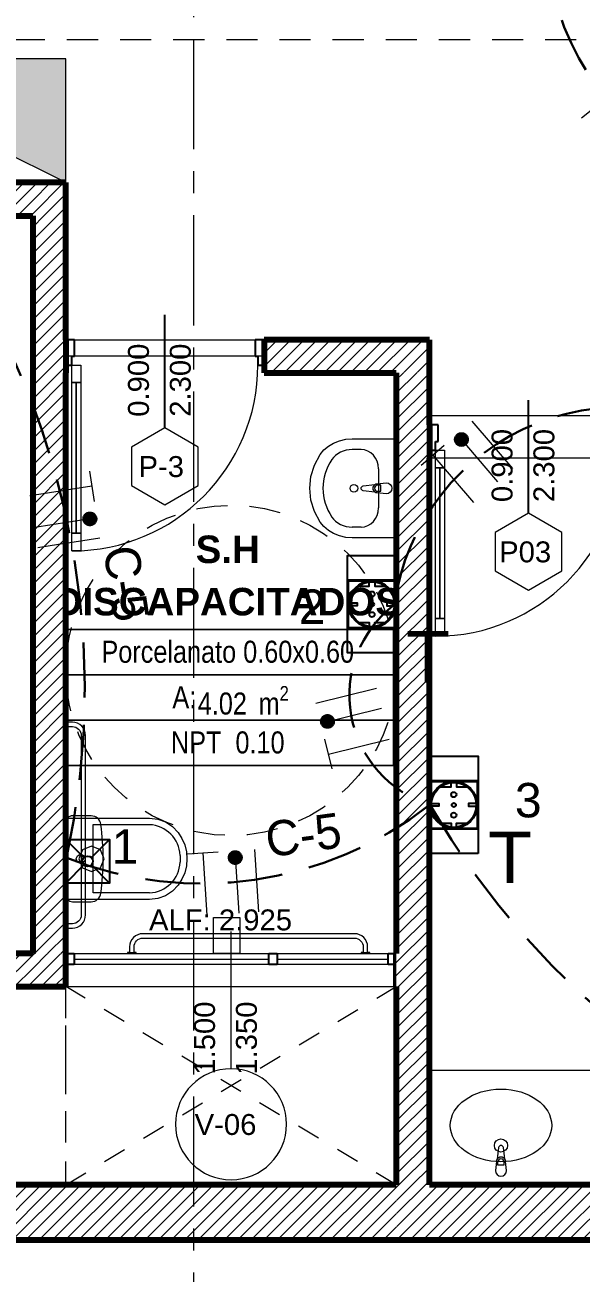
# Model space of a CAD drawing. Header units: inches. Extents: x -19 to 5698, y -728 to 92.
# Drawn here: x 45.58 to 48.11, y 11.3 to 16.97 of the extents above; entities that cross this region are included whole.
import ezdxf
from ezdxf.enums import TextEntityAlignment as Align

# ---------------------------------------------------------------- set-up
doc = ezdxf.new("R2010")
doc.units = ezdxf.units.IN
doc.header["$MEASUREMENT"] = 0
doc.set_wipeout_variables(frame=1)
for name, pattern in [('CONTINUA', [0]), ('HIDDEN', [0.375, 0.25, -0.125]), ('Hidden Line', [0.195611, 0.141111, -0.0545]), ('Oculto', [0.15875, 0.105833, -0.052917]), ('Punto & Raya', [0.65, 0.5, -0.075, 0, -0.075]), ('Rayas', [0.282222, 0.141111, -0.141111]), ('RAYITAS', [0.375, 0.25, -0.125]), ('Wipeout_Contour', [1, 0, -1])]:
    doc.linetypes.add(name, pattern=pattern)
doc.layers.get('0').update_dxf_attribs({"color": 61})
for name, color, linetype, lineweight in [('00 conduct tomacorr', 120, 'HIDDEN', 30), ('00 IE CKTO ILUMINACION', 3, 'Continuous', 50), ('00 IE LUZ EMERGENCIA', 253, 'Continuous', 0), ('sub tablero de distribucion', 184, 'Continuous', 9), ('T-TECHO-E', 150, 'Continuous', 20), ('TOMACORRIENTE', 22, 'RAYITAS', 9)]:
    doc.layers.add(name, color=color, linetype=linetype, lineweight=lineweight)
for name, color, linetype in [('02 _ ARQ _ ZON _ Espacio.3D', 7, 'Continuous'), ('08 _ STR _ EXT _ 07 Losa Aligerada', 7, 'Continuous'), ('08 _ STR _ EXT _ 09 Vigas', 251, 'Continuous'), ('08 _ STR _ EXT _ 10 Vereda Exterior', 7, 'Continuous'), ('Dibujo 2D - General', 7, 'Continuous'), ('Estructura - 04 MURO', 7, 'Continuous'), ('Fluxometro E. Baño', 140, 'Continuous'), ('Fluxometro E. Mingitorio', 117, 'Continuous'), ('Interior - Sanitarios', 7, 'Continuous'), ('Marcador - Secciones', 7, 'Continuous'), ('TOMA. HYDROBOX SHUKO S', 7, 'Continuous')]:
    doc.layers.add(name, color=color, linetype=linetype)
doc.styles.add('Annotative', font='arial.ttf')
doc.styles.add('Arial', font='arial.ttf')
doc.styles.add('Estilo_Generado_4', font='swisse.ttf')
doc.styles.add('Estilo_Generado_8', font='arialbd.ttf')
doc.styles.add('Estilo_Generado_9', font='ARIALN.TTF')
pattern_1 = [(45, (0, 0), (-0.030052038, 0.030052038), [])]

# ---------------------------------------------------------------- blocks, each defined once
blk = doc.blocks.new('TOMA. HYDROBOX SHUKO')
at = {"true_color": 0xafd9aa}
h = blk.add_hatch(dxfattribs=at)
h.set_pattern_fill('ANSI31', color=9, scale=0.67)
h.set_pattern_definition([(45, (0, 0), (-1.5041929, 1.5041929), [])])
edge = h.paths.add_edge_path()
edge.add_arc((53447.4624, 40916.352), 0.008, 0, 360)
edge = h.paths.add_edge_path()
edge.add_arc((53447.4942, 40916.3521), 0.00644, 0, 360)
edge = h.paths.add_edge_path()
edge.add_arc((53447.5258, 40916.352), 0.008, 0, 360)
at = {"color": 32, "true_color": 0xcd6928}
blk.add_lwpolyline([(53447.6441, 40916.427), (53447.6441, 40916.277), (53447.3441, 40916.277), (53447.3441, 40916.427)], close=True, dxfattribs=at)
for points in [[(53447.4199, 40916.277), (53447.5683, 40916.277), (53447.5683, 40916.427), (53447.4199, 40916.427), (53447.4199, 40916.277)], [(53447.4216, 40916.2794), (53447.4216, 40916.4245), (53447.5666, 40916.4245), (53447.5666, 40916.2794), (53447.4216, 40916.2794)], [(53447.4899, 40916.421), (53447.4899, 40916.3978), (53447.4983, 40916.3978), (53447.4983, 40916.421)], [(53447.4254, 40916.3603), (53447.4382, 40916.3603), (53447.4382, 40916.3928)], [(53447.5628, 40916.3603), (53447.55, 40916.3603), (53447.55, 40916.3928)], [(53447.4382, 40916.3111), (53447.4382, 40916.3436), (53447.4254, 40916.3436)], [(53447.55, 40916.3111), (53447.55, 40916.3436), (53447.5628, 40916.3436)], [(53447.4899, 40916.2829), (53447.4899, 40916.3061), (53447.4983, 40916.3061), (53447.4983, 40916.2829)]]:
    blk.add_lwpolyline(points, dxfattribs=at)
for centre, radius in [((53447.4941, 40916.352), 0.0725), ((53447.4941, 40916.352), 0.0692), ((53447.4624, 40916.352), 0.008), ((53447.4942, 40916.3521), 0.00644), ((53447.5258, 40916.352), 0.008)]:
    blk.add_circle(centre, radius, dxfattribs=at)
at = {"color": 30, "true_color": 0xf8991e, "style": 'Arial'}
blk.add_text('T', height=0.1588, rotation=90, dxfattribs=at).set_placement((53447.6558, 40916.525), align=Align.MIDDLE_CENTER)
blk = doc.blocks.new('a')
at = {"layer": 'TOMACORRIENTE', "ltscale": 0.05}
h = blk.add_hatch(color=4, dxfattribs=at)
edge = h.paths.add_edge_path()
edge.add_arc((0, 0.0752), 0.0211, 0, 360)
at = {"layer": 'TOMACORRIENTE', "color": 4}
for p, q in [((-0.1455, 0.0963), (-0.0515, 0.0963)), ((-0.0985, 0.0963), (-0.0985, -0.0966)), ((0, 0.0963), (0, -0.0963)), ((0.0623, -0.0963), (0.0623, 0.0963))]:
    blk.add_line(p, q, dxfattribs=at)
blk.add_circle((0, 0.0752), 0.0211, dxfattribs=at)
blk = doc.blocks.new('CABLE 3FACE')
at = {"layer": 'T-TECHO-E', "rotation": 59.94170052614085}
blk.add_blockref('a', (0, 0), dxfattribs=at)
blk = doc.blocks.new('TD')
blk.add_hatch(color=256).paths.add_polyline_path([(-0.6185, 0.813), (-0.6185, 0.2502), (0.507, 0.2502)])
blk.add_line((-0.6185, 0.813), (0.507, 0.2502))
blk.add_lwpolyline([(-0.6185, 0.2502), (0.507, 0.2502), (0.507, 0.813), (-0.6185, 0.813)], close=True)
blk = doc.blocks.new('Flux E Baño')
at = {"layer": 'Fluxometro E. Baño'}
for p, q in [((-0.075, 0.15), (-0.0126, 0.0876)), ((0.075, 0.15), (0.0126, 0.0876)), ((-0.0126, 0.0624), (-0.075, 0)), ((0.0126, 0.0624), (0.075, 0))]:
    blk.add_line(p, q, dxfattribs=at)
blk.add_lwpolyline([(-0.075, 0.15), (0.075, 0.15), (0.075, 0), (-0.075, 0)], close=True, dxfattribs=at)
at = {"layer": 'Fluxometro E. Baño', "color": 242, "true_color": 0xcd2027}
blk.add_circle((0, 0.075), 0.0178, dxfattribs=at)

msp = doc.modelspace()

# ---------------------------------------------------------------- hatches: boundary and pattern name
at = {"layer": '08 _ STR _ EXT _ 10 Vereda Exterior', "linetype": 'Continuous', "lineweight": 13}
h = msp.add_hatch(dxfattribs=at)
h.set_pattern_fill('RETÍCULA_100X100_0002', color=251, style=0, pattern_type=2)
h.set_pattern_definition([(360, (3.7574, 18.3027), (0, 2.53199), []), (90, (3.7574, 18.3027), (-3.6, 0), [])])
h.paths.add_polyline_path([(2.17, 3.6213), (4.2913, 1.5), (9.32, 1.5), (9.32, 6.5), (40.52, 6.5), (40.52, 1.5), (52.92, 1.5), (52.92, 19.0859), (51.57, 19.0859), (51.57, 7.2), (9.07, 7.2), (9.07, 7.85), (6.5201, 7.85, -0.414214), (6.2701, 8.1), (6.2701, 8.85, -0.414213), (6.5201, 9.1), (9.07, 9.1), (9.07, 12), (6.5201, 12, -0.414214), (6.2701, 12.25), (6.2701, 13, -0.414213), (6.5201, 13.25), (9.07, 13.25), (9.07, 16.15), (6.5201, 16.15, -0.414214), (6.2701, 16.4), (6.2701, 17.15, -0.414213), (6.5201, 17.4), (8.77, 17.4), (8.7706, 21.0499), (2.17, 21.0499)])

# ---------------------------------------------------------------- linework, layer by layer
at = {"layer": '00 conduct tomacorr'}
msp.add_arc((49.2364, 17.4402), 1.2981, 167.3286, 278.1782, dxfattribs=at)
at = {"layer": '02 _ ARQ _ ZON _ Espacio.3D', "color": 251, "linetype": 'Continuous', "lineweight": 13}
for p, q in [((47.2566, 14.222), (45.7537, 14.222)), ((45.7537, 14.222), (45.7537, 13.6043)), ((45.7537, 14.222), (47.2566, 14.222)), ((45.7537, 14.0161), (45.7537, 14.222)), ((47.2566, 13.6043), (47.2566, 14.222)), ((47.2566, 14.222), (47.2566, 14.0161)), ((47.2566, 14.0161), (45.7537, 14.0161)), ((45.7537, 14.0161), (47.2566, 14.0161)), ((45.7537, 13.8102), (45.7537, 14.0161)), ((47.2566, 14.0161), (47.2566, 13.8102)), ((47.2566, 13.8102), (45.7537, 13.8102)), ((45.7537, 13.8102), (47.2566, 13.8102)), ((45.7537, 13.6043), (45.7537, 13.8102)), ((47.2566, 13.8102), (47.2566, 13.6043)), ((45.7537, 13.6043), (47.2566, 13.6043)), ((47.2566, 13.6043), (45.7537, 13.6043))]:
    msp.add_line(p, q, dxfattribs=at)
at = {"layer": '02 _ ARQ _ ZON _ Espacio.3D', "color": 254, "linetype": 'Continuous', "lineweight": 0, "flags": 128}
msp.add_lwpolyline([(37.77, 7.45), (43.67, 7.45), (43.67, 7.7), (44.07, 7.7), (44.07, 8.1), (44.32, 8.1), (44.32, 16.1), (44.07, 16.1), (44.07, 16.9), (43.47, 16.9), (43.47, 17.4), (44.57, 17.4), (44.57, 16.25), (45.7699, 16.25), (45.7699, 15.5372), (47.42, 15.5372), (47.42, 15.1937), (48.32, 15.1937), (48.32, 15.5372), (48.32, 17.1), (47.82, 17.1), (47.82, 19.05), (45.6803, 19.05), (45.6803, 20.35)], dxfattribs=at)
at = {"layer": '02 _ ARQ _ ZON _ Espacio.3D', "color": 9, "linetype": 'Continuous', "lineweight": 5, "flags": 128}
for points in [[(45.17, 16.1), (44.32, 16.1), (44.32, 15.4), (44.57, 15.4), (44.57, 12.7505), (45.6199, 12.7505), (45.6199, 16.1)], [(47.27, 12.7505), (47.27, 15.3872), (46.6699, 15.3872), (46.6699, 15.4622), (45.7699, 15.4622), (45.7699, 12.7505)], [(47.42, 14.9999), (47.42, 11.7), (51.32, 11.7), (51.32, 14.9999)], [(44.57, 7.45), (48.77, 7.45), (48.77, 11.45), (47.27, 11.45), (45.7699, 11.45), (44.57, 11.45)]]:
    msp.add_lwpolyline(points, close=True, dxfattribs=at)
at = {"layer": '08 _ STR _ EXT _ 07 Losa Aligerada', "color": 7, "linetype": 'Rayas', "lineweight": 18, "flags": 128}
msp.add_lwpolyline([(47.27, 11.7), (45.77, 11.7), (45.77, 12.6005), (47.27, 12.6005)], close=True, dxfattribs=at)
at = {"layer": '08 _ STR _ EXT _ 09 Vigas', "color": 251, "linetype": 'Hidden Line', "lineweight": 13, "true_color": 0x636466}
msp.add_line((44.57, 16.9), (51.07, 16.9), dxfattribs=at)
at = {"layer": 'Estructura - 04 MURO', "color": 152, "linetype": 'Continuous', "lineweight": 25}
for p, q in [((46.2199, 15.1372), (46.2199, 15.6497)), ((47.87, 14.7499), (47.87, 15.2624))]:
    msp.add_line(p, q, dxfattribs=at)
at = {"layer": 'Estructura - 04 MURO', "color": 165, "linetype": 'Continuous', "lineweight": 25}
for p, q in [((45.8099, 15.4622), (45.8099, 15.5372)), ((46.6299, 15.5372), (46.6299, 15.4622)), ((47.46, 15.0749), (47.46, 15.1499)), ((45.8074, 12.7505), (45.8074, 12.7005)), ((46.6912, 12.7005), (46.6912, 12.7505)), ((46.6912, 12.7505), (46.71, 12.7505)), ((46.71, 12.7505), (46.7287, 12.7505)), ((46.7287, 12.7505), (46.7287, 12.7005)), ((47.2325, 12.7005), (47.2325, 12.7505)), ((47.2325, 12.7505), (47.27, 12.7505)), ((46.71, 12.7005), (46.6912, 12.7005)), ((46.7287, 12.7005), (46.71, 12.7005)), ((47.27, 12.7005), (47.2325, 12.7005))]:
    msp.add_line(p, q, dxfattribs=at)
at = {"layer": 'Estructura - 04 MURO', "color": 165, "linetype": 'Continuous', "lineweight": 15}
for p, q in [((45.8379, 15.4222), (45.8379, 15.3422)), ((45.8179, 14.6582), (45.8179, 15.3422)), ((47.488, 15.0349), (47.488, 14.9549)), ((47.468, 14.2709), (47.468, 14.9549)), ((45.8379, 14.6582), (45.8379, 14.5782)), ((47.488, 14.2709), (47.488, 14.1909)), ((46.52, 12.2274), (46.52, 12.8505)), ((45.8074, 12.7505), (46.6912, 12.7505)), ((46.7287, 12.7505), (47.2325, 12.7505)), ((45.8074, 12.7255), (46.6912, 12.7255)), ((46.6912, 12.7005), (45.8074, 12.7005)), ((46.7287, 12.7255), (47.2325, 12.7255)), ((47.2325, 12.7005), (46.7287, 12.7005))]:
    msp.add_line(p, q, dxfattribs=at)
at = {"layer": 'Estructura - 04 MURO', "color": 7, "linetype": 'Continuous', "lineweight": 80}
for p, q in [((47.27, 12.7005), (47.27, 12.7505)), ((47.27, 12.7005), (47.27, 12.7505)), ((47.27, 12.7005), (47.27, 12.7505)), ((47.27, 12.6005), (47.27, 12.7005)), ((47.27, 12.6005), (47.27, 12.7005))]:
    msp.add_line(p, q, dxfattribs=at)
at = {"layer": 'Estructura - 04 MURO', "color": 165, "linetype": 'Continuous', "lineweight": 15, "flags": 128}
for points in [[(45.8179, 14.6582), (45.8179, 15.3422), (45.8379, 15.3422), (45.8379, 14.6582)], [(47.468, 14.2709), (47.468, 14.9549), (47.488, 14.9549), (47.488, 14.2709)]]:
    msp.add_lwpolyline(points, close=True, dxfattribs=at)
at = {"layer": 'Estructura - 04 MURO', "color": 251, "linetype": 'Continuous', "lineweight": 13, "flags": 128}
for points in [[(46.2199, 14.7872), (46.3715, 14.8747), (46.3715, 15.0497), (46.2199, 15.1372), (46.0684, 15.0497), (46.0684, 14.8747)], [(47.87, 14.3999), (48.0215, 14.4874), (48.0215, 14.6624), (47.87, 14.7499), (47.7184, 14.6624), (47.7184, 14.4874)]]:
    msp.add_lwpolyline(points, close=True, dxfattribs=at)
msp.add_lwpolyline([(46.2681, 11.9755, 1), (46.7718, 11.9755, 1)], format="xyb", close=True, dxfattribs=at)
at = {"layer": 'Interior - Sanitarios', "color": 205, "linetype": 'Continuous', "lineweight": 13}
for p, q in [((47.1101, 15.0384), (47.0701, 15.0384)), ((47.1894, 14.9515), (47.1894, 14.7734)), ((47.1995, 14.8761), (47.1846, 14.8761)), ((47.1846, 14.8489), (47.1995, 14.8489)), ((47.1995, 14.8489), (47.1995, 14.8761)), ((47.1101, 14.6866), (47.0701, 14.6866)), ((45.7749, 13.8005), (45.7749, 13.7805)), ((45.8948, 13.1805), (45.8948, 13.3355)), ((45.8948, 13.3355), (46.1498, 13.3355)), ((45.8466, 13.2208), (45.8299, 13.1805)), ((45.8869, 13.2375), (45.8466, 13.2208)), ((45.9273, 13.2208), (45.8869, 13.2375)), ((45.9439, 13.1805), (45.9273, 13.2208)), ((45.7499, 13.1965), (45.7499, 13.1918)), ((45.7699, 13.1965), (45.7499, 13.1965)), ((45.7499, 13.1918), (45.7499, 13.1805)), ((45.7499, 13.1805), (45.7499, 13.1692)), ((45.7499, 13.1692), (45.7499, 13.1645)), ((45.7699, 13.1645), (45.7499, 13.1645)), ((45.7699, 13.1965), (45.7699, 13.1918)), ((45.7699, 13.1918), (45.7699, 13.1805)), ((45.7699, 13.1805), (45.7699, 13.1692)), ((45.7699, 13.1692), (45.7699, 13.1645)), ((45.8299, 13.1805), (45.8466, 13.1402)), ((45.8948, 13.0255), (45.8948, 13.1805)), ((45.9273, 13.1402), (45.9439, 13.1805)), ((46.2891, 13.1961), (46.2891, 13.1649)), ((45.8466, 13.1402), (45.8869, 13.1235)), ((45.8869, 13.1235), (45.9273, 13.1402)), ((46.1498, 13.0255), (45.8948, 13.0255)), ((45.7749, 12.8855), (45.7749, 12.8655)), ((46.0599, 12.7555), (46.0799, 12.7555)), ((47.1199, 12.7555), (47.1399, 12.7555)), ((49.37, 12.2199), (47.42, 12.2199)), ((47.42, 12.2199), (47.42, 11.7)), ((47.7314, 11.7899), (47.7314, 11.8047)), ((47.7586, 11.7899), (47.7314, 11.7899)), ((47.7586, 11.8047), (47.7586, 11.7899)), ((49.37, 11.7), (47.42, 11.7))]:
    msp.add_line(p, q, dxfattribs=at)
at = {"layer": 'Interior - Sanitarios', "color": 205, "linetype": 'Continuous', "lineweight": 13, "flags": 128}
for points in [[(47.27, 14.6377), (47.0701, 14.6377), (47.0407, 14.6399), (47.0122, 14.6463), (46.9856, 14.6568), (46.9617, 14.671), (46.9412, 14.6885), (46.9249, 14.7087), (46.8987, 14.7576), (46.8828, 14.8093), (46.8774, 14.8625), (46.8828, 14.9156), (46.8987, 14.9673), (46.9249, 15.0162), (46.9412, 15.0364), (46.9617, 15.0539), (46.9856, 15.0681), (47.0122, 15.0786), (47.0407, 15.0851), (47.0701, 15.0872), (47.27, 15.0872)], [(47.27, 14.899), (47.27, 14.926), (47.29, 14.926), (47.29, 14.899)], [(47.27, 14.799), (47.27, 14.826), (47.29, 14.826), (47.29, 14.799)], [(46.1499, 12.9955), (45.7699, 12.9955), (45.7699, 13.3655), (46.1499, 13.3655), (46.1873, 13.3612), (46.2226, 13.3483), (46.2541, 13.3278), (46.2799, 13.3005), (46.2971, 13.2733), (46.3097, 13.2437), (46.3174, 13.2125), (46.3199, 13.1805), (46.3174, 13.1485), (46.3097, 13.1173), (46.2971, 13.0877), (46.2799, 13.0605), (46.2541, 13.0332), (46.2226, 13.0127), (46.1873, 12.9998)], [(46.5599, 12.9135), (46.5599, 12.7505), (46.4399, 12.7505), (46.4399, 12.9135)]]:
    msp.add_lwpolyline(points, close=True, dxfattribs=at)
for points in [[(47.2244, 14.8375), (47.1825, 14.8415, -0.12102), (47.173, 14.8447), (47.12, 14.8514, -0.882566), (47.12, 14.8736), (47.173, 14.8802, -0.12102), (47.1825, 14.8835), (47.2244, 14.8875, -1)], [(45.7699, 13.8105), (45.7699, 13.7705), (45.7749, 13.7705), (45.7749, 13.7805), (45.7999, 13.7805, -0.414214), (45.8399, 13.7405), (45.8399, 12.9255, -0.414214), (45.7999, 12.8855), (45.7749, 12.8855), (45.7749, 12.8955), (45.7699, 12.8955), (45.7699, 12.8555), (45.7749, 12.8555), (45.7749, 12.8655), (45.7999, 12.8655, 0.414214), (45.8599, 12.9255), (45.8599, 13.7405, 0.414214), (45.7999, 13.8005), (45.7749, 13.8005), (45.7749, 13.8105)], [(45.7699, 13.0155, 0.414214), (45.7999, 12.9855), (45.8853, 12.9855, 0.375967), (45.9296, 13.0243, 0.066259), (45.9296, 13.3367, 0.375967), (45.8853, 13.3755), (45.7999, 13.3755, 0.414214), (45.7699, 13.3455)], [(46.0499, 12.7505), (46.0899, 12.7505), (46.0899, 12.7555), (46.0799, 12.7555), (46.0799, 12.7805, -0.414214), (46.1199, 12.8205), (47.0799, 12.8205, -0.414214), (47.1199, 12.7805), (47.1199, 12.7555), (47.1099, 12.7555), (47.1099, 12.7505), (47.1499, 12.7505), (47.1499, 12.7555), (47.1399, 12.7555), (47.1399, 12.7805, 0.414214), (47.0799, 12.8405), (46.1199, 12.8405, 0.414214), (46.0599, 12.7805), (46.0599, 12.7555), (46.0499, 12.7555)], [(47.77, 11.765), (47.766, 11.8069, 0.12102), (47.7627, 11.8164), (47.7561, 11.8694, 0.882566), (47.7339, 11.8694), (47.7272, 11.8164, 0.12102), (47.724, 11.8069), (47.72, 11.765, 1)]]:
    msp.add_lwpolyline(points, format="xyb", close=True, dxfattribs=at)
at = {"layer": 'Interior - Sanitarios', "color": 205, "linetype": 'Continuous', "lineweight": 13}
for centre, radius in [((47.0776, 14.8625), 0.0175), ((45.8379, 13.1805), 0.02), ((47.745, 11.8789), 0.03)]:
    msp.add_circle(centre, radius, dxfattribs=at)
for centre, radius, start, end in [((47.1844, 14.8625), 0.0211, 122.771, 237.229), ((47.1846, 14.8625), 0.0136, 90, 270), ((46.1431, 13.1894), 0.1462, 2.6117, 87.34), ((46.1431, 13.1716), 0.1462, 272.66, 357.3883), ((47.745, 11.805), 0.0211, 32.771, 147.229), ((47.745, 11.8047), 0.0136, 0, 180)]:
    msp.add_arc(centre, radius, start, end, dxfattribs=at)
for centre, major_axis, ratio, start_param, end_param in [((47.0701, 14.9515), (0.1057, 0), 0.821452, 1.570796, 2.644618), ((47.1101, 14.9514), (0, 0.087), 0.9125, 4.712389, 6.283185), ((47.27, 14.8625), (0.3331, 0), 0.821452, 2.644618, 3.638567), ((47.0701, 14.7734), (0.1057, 0), 0.821452, 3.638567, 4.712389), ((47.1101, 14.7735), (0, 0.087), 0.9125, 3.141593, 4.712389)]:
    msp.add_ellipse(centre, major_axis=major_axis, ratio=ratio, start_param=start_param, end_param=end_param, dxfattribs=at)
msp.add_ellipse((47.745, 11.97), major_axis=(0.23, 0), ratio=0.717391, dxfattribs=at)

# ---------------------------------------------------------------- block references
at = {"layer": '00 conduct tomacorr', "xscale": 1.47256122672843, "yscale": 1.47256122672843, "zscale": 1.47256122672843}
for p, rotation in [((48.312, 16.5188), 248.8145702812841), ((46.546, 13.0754), 303.7258230331592)]:
    msp.add_blockref('CABLE 3FACE', p, dxfattribs=dict(at, rotation=rotation))

# ---------------------------------------------------------------- texts
at = {"layer": '00 IE CKTO ILUMINACION', "color": 4, "linetype": 'CONTINUA', "lineweight": 15}
for rotation, p in [(278.8717, (45.9398, 14.5885, 0)), (7.8422, (46.6887, 13.1867, 0))]:
    msp.add_text('C-5', height=0.15962, rotation=rotation, dxfattribs=at).set_placement(p)
at = {"layer": '00 IE LUZ EMERGENCIA', "style": 'Annotative'}
for tag, p in [('2', (46.8275, 14.2471)), ('3', (47.8082, 13.3686)), ('1', (45.9785, 13.1586))]:
    msp.add_attdef(tag, p, '', height=0.1562, dxfattribs=at)
at = {"layer": '02 _ ARQ _ ZON _ Espacio.3D', "color": 251, "lineweight": 25, "attachment_point": 2}
for s, insert, char_height, style in [('\\A1;{\\pqc;\\pt0;\\fArial|b1|i0|c0|p34;}', (46.648, 14.6766), 0.125, 'Estilo_Generado_8'), ('\\A1;{\\pqc;\\pt0;\\fArial|b1|i0|c0|p34;S.H}', (46.5051, 14.648), 0.125, 'Estilo_Generado_8'), ('\\A1;{\\pqc;\\pt0;\\fArial|b1|i0|c0|p34;DISCAPACITADOS}', (46.5051, 14.4104), 0.125, 'Estilo_Generado_8'), ('\\A1;{\\pqc;\\pt0;\\fArial|b1|i0|c0|p34;}', (47.2566, 14.439), 0.125, 'Estilo_Generado_8'), ('\\A1;{\\pqc;\\pt0;\\fArial Narrow|b0|i0|c0|p34;}', (45.9282, 14.2014), 0.1, 'Estilo_Generado_9'), ('\\A1;{\\pqc;\\pt0;\\fArial Narrow|b0|i0|c0|p34;Porcelanato 0.60x0.60}', (46.5051, 14.1705), 0.1, 'Estilo_Generado_9'), ('\\A1;{\\pqc;\\pt0;\\fArial Narrow|b0|i0|c0|p34;A: }', (46.308, 13.9642), 0.1, 'Estilo_Generado_9'), ('\\A1;{\\pqc;\\pt0,0.3;\\fArial Narrow|b0|i0|c0|p34;4.02\\fArial Narrow|b0|i0|c0|p34;\\A1{\\H.66x;\\S^  ;}\\fArial Narrow|b0|i0|c0|p34; m\\fArial Narrow|b0|i0|c0|p34;\\A1{\\H.66x;\\S2^  ;}}', (46.5757, 13.9647), 0.1, 'Estilo_Generado_9'), ('\\A1;{\\pqc;\\pt0;\\fArial Narrow|b0|i0|c0|p34;}', (46.2454, 13.7896), 0.1, 'Estilo_Generado_9'), ('\\A1;{\\pqc;\\pt0;\\fArial Narrow|b0|i0|c0|p34;NPT  0.10}', (46.5051, 13.7588), 0.1, 'Estilo_Generado_9')]:
    msp.add_mtext(s, dxfattribs=dict(at, insert=insert, char_height=char_height, style=style))
at = {"layer": 'Estructura - 04 MURO', "color": 251, "lineweight": 25, "char_height": 0.095, "attachment_point": 7, "style": 'Estilo_Generado_4'}
for s, insert, rotation in [('\\A1;{\\pql;\\pt0;\\fSwis721 Ex BT|b0|i0|c0|p34;0.900\\fSwis721 Ex BT|b0|i0|c0|p34;\\A1{\\H.66x;\\S^  ;}\\fSwis721 Ex BT|b0|i0|c0|p34;\\fSwis721 Ex BT|b0|i0|c0|p34;}', (46.1751, 15.1872), 90), ('\\A1;{\\pql;\\pt0;\\fSwis721 Ex BT|b0|i0|c0|p34;2.300\\fSwis721 Ex BT|b0|i0|c0|p34;\\A1{\\H.66x;\\S^  ;}\\fSwis721 Ex BT|b0|i0|c0|p34;\\fSwis721 Ex BT|b0|i0|c0|p34;}', (46.3649, 15.1872), 90), ('\\A1;{\\pql;\\pt0;\\fSwis721 Ex BT|b0|i0|c0|p34;0.900\\fSwis721 Ex BT|b0|i0|c0|p34;\\A1{\\H.66x;\\S^  ;}\\fSwis721 Ex BT|b0|i0|c0|p34;\\fSwis721 Ex BT|b0|i0|c0|p34;}', (47.8251, 14.7999), 90), ('\\A1;{\\pql;\\pt0;\\fSwis721 Ex BT|b0|i0|c0|p34;2.300\\fSwis721 Ex BT|b0|i0|c0|p34;\\A1{\\H.66x;\\S^  ;}\\fSwis721 Ex BT|b0|i0|c0|p34;\\fSwis721 Ex BT|b0|i0|c0|p34;}', (48.0149, 14.7999), 90), ('\\A1;{\\pql;\\pt0;\\fSwis721 Ex BT|b0|i0|c0|p34;P-3\\fSwis721 Ex BT|b0|i0|c0|p34;\\fSwis721 Ex BT|b0|i0|c0|p34;\\fSwis721 Ex BT|b0|i0|c0|p34;}', (46.1001, 14.9123), 360), ('\\A1;{\\pql;\\pt0;\\fSwis721 Ex BT|b0|i0|c0|p34;1.500\\fSwis721 Ex BT|b0|i0|c0|p34;\\A1{\\H.66x;\\S^  ;}\\fSwis721 Ex BT|b0|i0|c0|p34;\\fSwis721 Ex BT|b0|i0|c0|p34;}', (46.4749, 12.2005), 90), ('\\A1;{\\pql;\\pt0;\\fSwis721 Ex BT|b0|i0|c0|p34;1.350\\fSwis721 Ex BT|b0|i0|c0|p34;\\A1{\\H.66x;\\S^  ;}\\fSwis721 Ex BT|b0|i0|c0|p34;\\fSwis721 Ex BT|b0|i0|c0|p34;}', (46.6649, 12.2005), 90)]:
    msp.add_mtext(s, dxfattribs=dict(at, insert=insert, rotation=rotation))
for s, insert in [('\\A1;{\\pql;\\pt0;\\fSwis721 Ex BT|b0|i0|c0|p34;P03\\fSwis721 Ex BT|b0|i0|c0|p34;\\fSwis721 Ex BT|b0|i0|c0|p34;\\fSwis721 Ex BT|b0|i0|c0|p34;}', (47.7366, 14.525)), ('\\A1;{\\pql;\\pt0;\\fSwis721 Ex BT|b0|i0|c0|p34;ALF: 2.925\\fSwis721 Ex BT|b0|i0|c0|p34;\\A1{\\H.66x;\\S^  ;}\\fSwis721 Ex BT|b0|i0|c0|p34;\\fSwis721 Ex BT|b0|i0|c0|p34;}', (46.1478, 12.8279)), ('\\A1;{\\pql;\\pt0;\\fSwis721 Ex BT|b0|i0|c0|p34;V-06\\fSwis721 Ex BT|b0|i0|c0|p34;\\fSwis721 Ex BT|b0|i0|c0|p34;\\fSwis721 Ex BT|b0|i0|c0|p34;}', (46.3549, 11.9255))]:
    msp.add_mtext(s, dxfattribs=dict(at, insert=insert))

# ---------------------------------------------------------------- next in the draw order: wipeouts: each hides what was drawn before it
at = {"color": 254, "linetype": 'Wipeout_Contour', "lineweight": 0, "ltscale": 146.020273}
msp.add_wipeout([(45.6199, 16.1), (45.7699, 16.25), (45.6199, 16.25)], dxfattribs=at).dxf.layer = 'Estructura - 04 MURO'
at = {"color": 254, "linetype": 'Wipeout_Contour', "lineweight": 0, "ltscale": 198.088618}
msp.add_wipeout([(46.6699, 15.5372), (46.6699, 15.3872), (47.42, 15.3872), (47.42, 15.5372)], dxfattribs=at).dxf.layer = 'Estructura - 04 MURO'
at = {"color": 254, "linetype": 'Wipeout_Contour', "lineweight": 0, "ltscale": 141.705974}
msp.add_wipeout([(45.7699, 12.7505), (45.6199, 12.6005), (45.7699, 12.6005)], dxfattribs=at).dxf.layer = 'Estructura - 04 MURO'

# ---------------------------------------------------------------- next in the draw order: hatches: boundary and pattern name
at = {"layer": 'Estructura - 04 MURO', "linetype": 'Continuous', "lineweight": 5}
h = msp.add_hatch(dxfattribs=at)
h.set_pattern_fill('LADRILLO_COMÚN_0002', color=250, style=0, pattern_type=2)
h.set_pattern_definition(pattern_1)
h.paths.add_polyline_path([(45.6199, 16.1), (45.7699, 16.25), (45.6199, 16.25)])
h = msp.add_hatch(dxfattribs=at)
h.set_pattern_fill('LADRILLO_COMÚN_0002', color=250, style=0, pattern_type=2)
h.set_pattern_definition(pattern_1)
h.paths.add_polyline_path([(46.6699, 15.5372), (46.6699, 15.3872), (47.42, 15.3872), (47.42, 15.5372)])
h = msp.add_hatch(dxfattribs=at)
h.set_pattern_fill('LADRILLO_COMÚN_0002', color=250, style=0, pattern_type=2)
h.set_pattern_definition(pattern_1)
h.paths.add_polyline_path([(45.7699, 12.7505), (45.6199, 12.6005), (45.7699, 12.6005)])

# ---------------------------------------------------------------- next in the draw order: linework, layer by layer
at = {"layer": 'Estructura - 04 MURO', "color": 165, "linetype": 'Continuous', "lineweight": 25}
for p, q in [((46.6699, 15.5372), (46.6299, 15.5372)), ((46.6699, 15.4222), (46.6699, 15.5372)), ((46.6299, 15.4622), (46.6419, 15.4622)), ((46.6419, 15.4622), (46.6419, 15.4222)), ((46.6419, 15.4222), (46.6699, 15.4222))]:
    msp.add_line(p, q, dxfattribs=at)
at = {"layer": 'Estructura - 04 MURO', "color": 7, "linetype": 'Continuous', "lineweight": 80}
for p, q in [((46.6699, 15.5372), (46.6699, 15.4222)), ((46.6699, 15.5372), (46.6699, 15.4222)), ((46.6699, 15.5372), (46.6699, 15.4222)), ((46.6699, 15.4222), (46.6699, 15.3872)), ((46.6699, 15.4222), (46.6699, 15.3872))]:
    msp.add_line(p, q, dxfattribs=at)
at = {"layer": 'Estructura - 04 MURO', "color": 7, "linetype": 'Continuous', "lineweight": 80, "flags": 128}
for points in [[(47.42, 15.5372), (46.6699, 15.5372)], [(47.42, 15.3872), (47.42, 15.5372)], [(46.6699, 15.3872), (47.27, 15.3872)]]:
    msp.add_lwpolyline(points, dxfattribs=at)

# ---------------------------------------------------------------- next in the draw order: wipeouts: each hides what was drawn before it
at = {"color": 254, "linetype": 'Wipeout_Contour', "lineweight": 0, "ltscale": 142.832417}
msp.add_wipeout([(45.6199, 12.6005), (45.7699, 12.7505), (45.6199, 12.7505)], dxfattribs=at).dxf.layer = 'Estructura - 04 MURO'

# ---------------------------------------------------------------- next in the draw order: hatches: boundary and pattern name
at = {"layer": 'Estructura - 04 MURO', "linetype": 'Continuous', "lineweight": 5}
h = msp.add_hatch(dxfattribs=at)
h.set_pattern_fill('LADRILLO_COMÚN_0002', color=250, style=0, pattern_type=2)
h.set_pattern_definition(pattern_1)
h.paths.add_polyline_path([(45.6199, 12.6005), (45.7699, 12.7505), (45.6199, 12.7505)])

# ---------------------------------------------------------------- next in the draw order: linework, layer by layer
at = {"layer": 'Estructura - 04 MURO', "color": 7, "linetype": 'Continuous', "lineweight": 80}
msp.add_line((45.7699, 12.6005), (45.7699, 12.7005), dxfattribs=at)
msp.add_line((45.7699, 12.6005), (45.7699, 12.7005), dxfattribs=at)
at = {"layer": 'Estructura - 04 MURO', "color": 165, "linetype": 'Continuous', "lineweight": 25}
msp.add_line((45.8074, 12.7005), (45.7699, 12.7005), dxfattribs=at)
at = {"layer": 'Estructura - 04 MURO', "color": 165, "linetype": 'Continuous', "lineweight": 15}
msp.add_line((45.7699, 12.6005), (47.27, 12.6005), dxfattribs=at)
at = {"layer": 'Estructura - 04 MURO', "color": 7, "linetype": 'Continuous', "lineweight": 80, "flags": 128}
msp.add_lwpolyline([(45.6199, 12.6005), (45.7699, 12.6005)], dxfattribs=at)

# ---------------------------------------------------------------- next in the draw order: wipeouts: each hides what was drawn before it
at = {"color": 254, "linetype": 'Wipeout_Contour', "lineweight": 0, "ltscale": 191.767197}
msp.add_wipeout([(45.6199, 16.1), (45.6199, 12.7505), (45.7699, 12.7505), (45.7699, 16.1)], dxfattribs=at).dxf.layer = 'Estructura - 04 MURO'

# ---------------------------------------------------------------- next in the draw order: hatches: boundary and pattern name
at = {"layer": 'Estructura - 04 MURO', "linetype": 'Continuous', "lineweight": 5}
h = msp.add_hatch(dxfattribs=at)
h.set_pattern_fill('LADRILLO_COMÚN_0002', color=250, style=0, pattern_type=2)
h.set_pattern_definition(pattern_1)
h.paths.add_polyline_path([(45.6199, 16.1), (45.6199, 12.7505), (45.7699, 12.7505), (45.7699, 16.1)])

# ---------------------------------------------------------------- next in the draw order: linework, layer by layer
at = {"layer": 'Estructura - 04 MURO', "color": 7, "linetype": 'Continuous', "lineweight": 80}
for p, q in [((45.7699, 15.5372), (45.7699, 15.4222)), ((45.7699, 15.5372), (45.7699, 15.4222)), ((45.7699, 15.5372), (45.7699, 15.4222)), ((45.7699, 15.4222), (45.7699, 15.3872)), ((45.7699, 15.4222), (45.7699, 15.3872)), ((45.7699, 12.7005), (45.7699, 12.7505)), ((45.7699, 12.7005), (45.7699, 12.7505)), ((45.7699, 12.7005), (45.7699, 12.7505))]:
    msp.add_line(p, q, dxfattribs=at)
at = {"layer": 'Estructura - 04 MURO', "color": 165, "linetype": 'Continuous', "lineweight": 25}
for p, q in [((45.7699, 15.5372), (45.7699, 15.4222)), ((45.8099, 15.5372), (45.7699, 15.5372)), ((45.7699, 15.4222), (45.7979, 15.4222)), ((45.7979, 15.4222), (45.7979, 15.4622)), ((45.7979, 15.4622), (45.8099, 15.4622)), ((45.7699, 12.7505), (45.8074, 12.7505))]:
    msp.add_line(p, q, dxfattribs=at)
at = {"layer": 'Estructura - 04 MURO', "color": 165, "linetype": 'Continuous', "lineweight": 15}
for p, q in [((45.7979, 15.3422), (45.7979, 15.4222)), ((45.7979, 15.4222), (45.8379, 15.4222)), ((45.8379, 15.3422), (45.7979, 15.3422)), ((45.7979, 14.5782), (45.7979, 14.6582)), ((45.7979, 14.6582), (45.8379, 14.6582)), ((45.8379, 14.5782), (45.7979, 14.5782)), ((45.7699, 12.7505), (47.27, 12.7505))]:
    msp.add_line(p, q, dxfattribs=at)
at = {"layer": 'Estructura - 04 MURO', "color": 7, "linetype": 'Continuous', "lineweight": 80, "flags": 128}
msp.add_lwpolyline([(45.7699, 12.7505), (45.7699, 15.3872)], dxfattribs=at)
at = {"layer": 'Estructura - 04 MURO', "color": 165, "linetype": 'Continuous', "lineweight": 15, "flags": 128}
msp.add_lwpolyline([(45.7979, 14.6582), (45.7979, 15.3422), (45.8179, 15.3422), (45.8179, 14.6582)], close=True, dxfattribs=at)
at = {"layer": 'Estructura - 04 MURO', "color": 165, "linetype": 'Continuous', "lineweight": 15}
msp.add_arc((45.7979, 15.4222), 0.844, 270, 360, dxfattribs=at)

# ---------------------------------------------------------------- next in the draw order: block references
at = {"layer": '00 conduct tomacorr', "xscale": 1.47256122672843, "yscale": 1.47256122672843, "zscale": 1.47256122672843, "rotation": 218.8479920055881}
msp.add_blockref('CABLE 3FACE', (45.7699, 14.7065), dxfattribs=at)
at = {"layer": 'Fluxometro E. Mingitorio', "xscale": 1.326124489380591, "yscale": 1.326124489380591, "zscale": 1.326124489380591}
msp.add_blockref('Flux E Baño', (45.8694, 13.0698), dxfattribs=at)

# ---------------------------------------------------------------- next in the draw order: wipeouts: each hides what was drawn before it
at = {"color": 254, "linetype": 'Wipeout_Contour', "lineweight": 0, "ltscale": 144.835261}
msp.add_wipeout([(45.6199, 16.1), (45.7699, 16.1), (45.7699, 16.25)], dxfattribs=at).dxf.layer = 'Estructura - 04 MURO'
at = {"color": 254, "linetype": 'Wipeout_Contour', "lineweight": 0, "ltscale": 197.09333}
msp.add_wipeout([(47.27, 15.3872), (47.27, 11.7), (47.42, 11.7), (47.42, 15.3872)], dxfattribs=at).dxf.layer = 'Estructura - 04 MURO'

# ---------------------------------------------------------------- next in the draw order: hatches: boundary and pattern name
at = {"layer": 'Estructura - 04 MURO', "linetype": 'Continuous', "lineweight": 5}
h = msp.add_hatch(dxfattribs=at)
h.set_pattern_fill('LADRILLO_COMÚN_0002', color=250, style=0, pattern_type=2)
h.set_pattern_definition(pattern_1)
h.paths.add_polyline_path([(45.6199, 16.1), (45.7699, 16.1), (45.7699, 16.25)])
h = msp.add_hatch(dxfattribs=at)
h.set_pattern_fill('LADRILLO_COMÚN_0002', color=250, style=0, pattern_type=2)
h.set_pattern_definition(pattern_1)
h.paths.add_polyline_path([(47.27, 15.3872), (47.27, 11.7), (47.42, 11.7), (47.42, 15.3872)])

# ---------------------------------------------------------------- next in the draw order: linework, layer by layer
at = {"layer": '00 conduct tomacorr'}
for centre, radius, start, end in [((48.2913, 14.1911), 1.04, 51.0536, 171.9991), ((47.5749, 13.9221), 0.5179, 127.2497, 253.0591), ((46.3876, 14.7389), 1.6711, 248.31, 308.1718)]:
    msp.add_arc(centre, radius, start, end, dxfattribs=at)
at = {"layer": 'Dibujo 2D - General', "color": 20, "linetype": 'Hidden Line', "lineweight": 5}
msp.add_circle((46.52, 14.0358), 0.75, dxfattribs=at)
at = {"layer": 'Estructura - 04 MURO', "color": 7, "linetype": 'Continuous', "lineweight": 80}
for p, q in [((47.42, 15.1499), (47.42, 15.0349)), ((47.42, 15.1499), (47.42, 15.0349)), ((47.42, 15.1499), (47.42, 15.0349)), ((47.42, 15.0349), (47.42, 14.9999)), ((47.42, 15.0349), (47.42, 14.9999))]:
    msp.add_line(p, q, dxfattribs=at)
at = {"layer": 'Estructura - 04 MURO', "color": 165, "linetype": 'Continuous', "lineweight": 25}
for p, q in [((47.42, 15.1499), (47.42, 15.0349)), ((47.46, 15.1499), (47.42, 15.1499)), ((47.448, 15.0349), (47.448, 15.0749)), ((47.448, 15.0749), (47.46, 15.0749)), ((47.42, 15.0349), (47.448, 15.0349))]:
    msp.add_line(p, q, dxfattribs=at)
at = {"layer": 'Estructura - 04 MURO', "color": 165, "linetype": 'Continuous', "lineweight": 15}
for p, q in [((47.448, 14.9549), (47.448, 15.0349)), ((47.448, 15.0349), (47.488, 15.0349)), ((47.488, 14.9549), (47.448, 14.9549)), ((47.448, 14.1909), (47.448, 14.2709)), ((47.448, 14.2709), (47.488, 14.2709)), ((47.488, 14.1909), (47.448, 14.1909))]:
    msp.add_line(p, q, dxfattribs=at)
at = {"layer": 'Estructura - 04 MURO', "color": 7, "linetype": 'Continuous', "lineweight": 80, "flags": 128}
for points in [[(45.7699, 16.25), (45.6199, 16.25)], [(45.7699, 15.5372), (45.7699, 16.25)], [(45.6199, 16.1), (45.6199, 12.7505)], [(47.27, 15.3872), (47.27, 12.7505)], [(47.42, 15.1499), (47.42, 15.3872)], [(47.42, 11.7), (47.42, 14.9999)], [(47.27, 12.6005), (47.27, 11.7)]]:
    msp.add_lwpolyline(points, dxfattribs=at)
at = {"layer": 'Estructura - 04 MURO', "color": 165, "linetype": 'Continuous', "lineweight": 15, "flags": 128}
msp.add_lwpolyline([(47.448, 14.2709), (47.448, 14.9549), (47.468, 14.9549), (47.468, 14.2709)], close=True, dxfattribs=at)
at = {"layer": 'Estructura - 04 MURO', "color": 165, "linetype": 'Continuous', "lineweight": 15}
msp.add_arc((47.448, 15.0349), 0.844, 270, 0, dxfattribs=at)

# ---------------------------------------------------------------- next in the draw order: block references
at = {"layer": '00 conduct tomacorr', "xscale": 1.47256122672843, "yscale": 1.47256122672843, "zscale": 1.47256122672843}
for p, rotation in [((47.6375, 14.9999), 340.6808855396583), ((47.0651, 13.8308), 44.0235361892352)]:
    msp.add_blockref('CABLE 3FACE', p, dxfattribs=dict(at, rotation=rotation))
at = {"layer": 'TOMA. HYDROBOX SHUKO S', "xscale": 1.47256122672843, "yscale": 1.47256122672843, "zscale": 1.47256122672843, "rotation": 270}
for p in [(-60204.6739, 78719.0433), (-60204.3027, 78718.1327)]:
    msp.add_blockref('TOMA. HYDROBOX SHUKO', p, dxfattribs=at)

# ---------------------------------------------------------------- next in the draw order: wipeouts: each hides what was drawn before it
at = {"color": 254, "linetype": 'Wipeout_Contour', "lineweight": 0, "ltscale": 191.636412}
msp.add_wipeout([(44.57, 16.1), (45.6199, 16.1), (45.6199, 16.25), (44.57, 16.25)], dxfattribs=at).dxf.layer = 'Estructura - 04 MURO'
at = {"color": 254, "linetype": 'Wipeout_Contour', "lineweight": 0, "ltscale": 187.375267}
msp.add_wipeout([(45.6199, 12.7505), (44.57, 12.7505), (44.57, 12.6005), (45.6199, 12.6005)], dxfattribs=at).dxf.layer = 'Estructura - 04 MURO'
at = {"color": 254, "linetype": 'Wipeout_Contour', "lineweight": 0, "ltscale": 201.861553}
msp.add_wipeout([(50.97, 11.7), (47.27, 11.7), (47.27, 11.45), (50.97, 11.45)], dxfattribs=at).dxf.layer = 'Estructura - 04 MURO'

# ---------------------------------------------------------------- next in the draw order: hatches: boundary and pattern name
at = {"layer": 'Estructura - 04 MURO', "linetype": 'Continuous', "lineweight": 5}
h = msp.add_hatch(dxfattribs=at)
h.set_pattern_fill('LADRILLO_COMÚN_0002', color=250, style=0, pattern_type=2)
h.set_pattern_definition(pattern_1)
h.paths.add_polyline_path([(44.57, 16.1), (45.6199, 16.1), (45.6199, 16.25), (44.57, 16.25)])
h = msp.add_hatch(dxfattribs=at)
h.set_pattern_fill('LADRILLO_COMÚN_0002', color=250, style=0, pattern_type=2)
h.set_pattern_definition(pattern_1)
h.paths.add_polyline_path([(45.6199, 12.7505), (44.57, 12.7505), (44.57, 12.6005), (45.6199, 12.6005)])
h = msp.add_hatch(dxfattribs=at)
h.set_pattern_fill('LADRILLO_COMÚN_0002', color=250, style=0, pattern_type=2)
h.set_pattern_definition(pattern_1)
h.paths.add_polyline_path([(50.97, 11.7), (47.27, 11.7), (47.27, 11.45), (50.97, 11.45)])

# ---------------------------------------------------------------- next in the draw order: linework, layer by layer
at = {"layer": '00 conduct tomacorr'}
for centre, radius, start, end in [((42.2399, 13.9552), 3.6165, 347.4474, 37.8653), ((50.6141, 15.2688), 3.6852, 210.0448, 255.5587)]:
    msp.add_arc(centre, radius, start, end, dxfattribs=at)
at = {"layer": 'Estructura - 04 MURO', "color": 7, "linetype": 'Continuous', "lineweight": 80, "flags": 128}
for points in [[(45.6199, 16.25), (44.32, 16.25)], [(44.57, 16.1), (45.6199, 16.1)], [(45.6199, 12.7505), (44.57, 12.7505)], [(44.57, 12.6005), (45.6199, 12.6005)], [(50.97, 11.7), (47.42, 11.7)], [(47.27, 11.45), (48.77, 11.45)]]:
    msp.add_lwpolyline(points, dxfattribs=at)

# ---------------------------------------------------------------- next in the draw order: block references
at = {"layer": 'sub tablero de distribucion', "linetype": 'Continuous', "lineweight": 0, "rotation": 179.9999999999811}
msp.add_blockref('TD', (45.1514, 17.063), dxfattribs=at)

# ---------------------------------------------------------------- next in the draw order: wipeouts: each hides what was drawn before it
at = {"color": 254, "linetype": 'Wipeout_Contour', "lineweight": 0, "ltscale": 190.7857}
msp.add_wipeout([(45.27, 11.7), (45.27, 11.45), (47.27, 11.45), (47.27, 11.7)], dxfattribs=at).dxf.layer = 'Estructura - 04 MURO'

# ---------------------------------------------------------------- next in the draw order: hatches: boundary and pattern name
at = {"layer": 'Estructura - 04 MURO', "linetype": 'Continuous', "lineweight": 5}
h = msp.add_hatch(dxfattribs=at)
h.set_pattern_fill('LADRILLO_COMÚN_0002', color=250, style=0, pattern_type=2)
h.set_pattern_definition(pattern_1)
h.paths.add_polyline_path([(45.27, 11.7), (45.27, 11.45), (47.27, 11.45), (47.27, 11.7)])

# ---------------------------------------------------------------- next in the draw order: linework, layer by layer
at = {"layer": 'Dibujo 2D - General', "color": 7, "linetype": 'Oculto', "lineweight": 13}
for p, q in [((45.7699, 11.7), (45.7699, 12.6005)), ((47.27, 11.7), (45.7699, 12.6005)), ((45.7699, 11.7), (47.27, 12.6005))]:
    msp.add_line(p, q, dxfattribs=at)
at = {"layer": 'Estructura - 04 MURO', "color": 7, "linetype": 'Continuous', "lineweight": 80, "flags": 128}
for points in [[(47.27, 11.7), (45.27, 11.7)], [(45.27, 11.45), (47.27, 11.45)]]:
    msp.add_lwpolyline(points, dxfattribs=at)
at = {"layer": 'Marcador - Secciones', "color": 251, "linetype": 'Punto & Raya', "lineweight": 13, "true_color": 0x636466}
msp.add_line((46.3506, 10.0018), (46.3506, 17.4928), dxfattribs=at)

doc.saveas('drawing.dxf')
